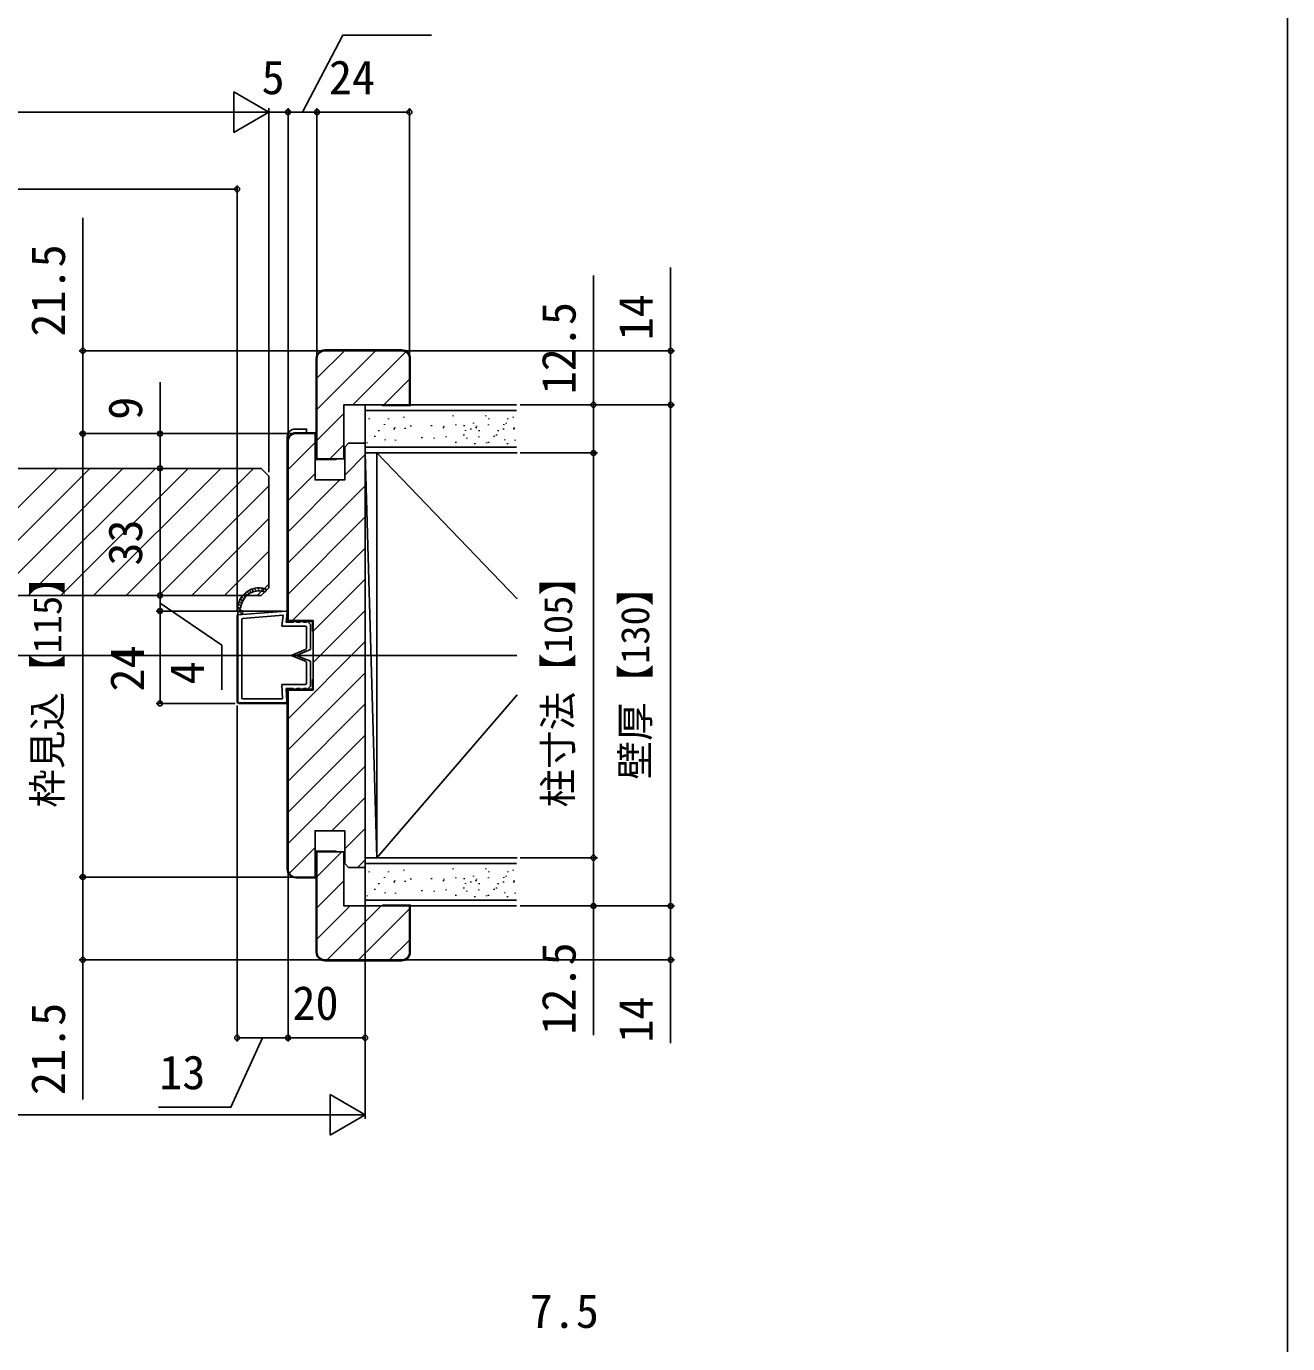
# Model space of a CAD drawing. Units: millimetres, scale not verified. Extents: x -525 to 525, y -783 to 780.
# Drawn here: x 198 to 525.1, y 89.4 to 431 of the extents above; entities that cross this region are included whole.
import ezdxf
from ezdxf.enums import TextEntityAlignment as Align

# ---------------------------------------------------------------- set-up
doc = ezdxf.new("R2010")
doc.units = ezdxf.units.MM
doc.header["$LTSCALE"] = 4
for name, color, linetype in [('0-4_YKK_12', 2, 'Continuous'), ('0-5_YKK_13', 4, 'Continuous'), ('0-7_YKK_D', 6, 'Continuous'), ('0-8_YKK_ZWAK', 7, 'Continuous'), ('0-9_YSS_K', 3, 'Continuous'), ('0-A_YSS_KE', 3, 'Continuous')]:
    doc.layers.add(name, color=color, linetype=linetype)
doc.styles.add('ＭＳ ゴシック', font='')
doc.styles.get('ＭＳ ゴシック').set_extended_font_data('MS Gothic')

msp = doc.modelspace()

# ---------------------------------------------------------------- linework, layer by layer
at = {"layer": '0-4_YKK_12'}
for p, q in [((258.884, 316.398), (133.884, 316.398)), ((173.031, 283.398), (206.031, 316.398)), ((181.516, 283.398), (214.516, 316.398)), ((190.001, 283.398), (223.001, 316.398)), ((198.486, 283.398), (231.486, 316.398)), ((206.972, 283.398), (239.972, 316.398)), ((215.457, 283.398), (248.457, 316.398)), ((223.942, 283.398), (256.942, 316.398)), ((260.884, 314.398), (258.884, 316.398)), ((260.884, 285.398), (260.884, 314.398)), ((232.428, 283.398), (260.884, 311.854)), ((240.913, 283.398), (260.884, 303.369)), ((249.398, 283.398), (260.884, 294.884)), ((257.883, 283.398), (260.884, 286.399)), ((260.884, 285.398), (258.884, 283.398)), ((258.884, 283.398), (133.884, 283.398)), ((252.684, 278.385), (252.684, 255.897)), ((325.209, 267.898), (-60.332, 267.898)), ((265.683, 255.927), (265.593, 258.424)), ((253.184, 255.397), (265.184, 255.397))]:
    msp.add_line(p, q, dxfattribs=at)
for centre, start, end in [((253.184, 255.897), 180, 270), ((265.184, 255.897), 270, 3.44813)]:
    msp.add_arc(centre, 0.5, start, end, dxfattribs=at)
at = {"layer": '0-5_YKK_13'}
for p, q in [((270.684, 325.598), (267.684, 325.598)), ((265.684, 323.398), (265.684, 324.598)), ((265.684, 276.998), (265.684, 323.398)), ((255.28, 283.469), (254.712, 284.036)), ((255.795, 283.852), (255.218, 284.429)), ((256.375, 284.169), (255.778, 284.767)), ((257.03, 284.412), (256.398, 285.045)), ((257.777, 284.563), (257.087, 285.253)), ((258.653, 284.586), (257.862, 285.376)), ((259.749, 284.388), (258.756, 285.38)), ((260.177, 284.857), (259.852, 285.183)), ((253.354, 280.006), (252.866, 280.494)), ((253.683, 280.575), (253.004, 281.254)), ((253.85, 281.306), (253.224, 281.932)), ((254.106, 281.949), (253.512, 282.542)), ((254.433, 282.519), (253.859, 283.094)), ((254.826, 283.025), (254.259, 283.591)), ((252.834, 279.897), (252.834, 278.397)), ((253.975, 278.488), (252.834, 279.629)), ((252.834, 278.397), (265.334, 279.397)), ((253.143, 278.421), (252.834, 278.731)), ((252.834, 255.897), (252.834, 278.397)), ((252.834, 255.897), (252.834, 277.932)), ((253.884, 256.897), (253.884, 277.159)), ((254.034, 279.103), (254.034, 278.493)), ((254.158, 277.458), (264.583, 278.277)), ((264.269, 275.447), (264.583, 278.277)), ((265.384, 276.497), (265.683, 279.025)), ((268.284, 276.497), (267.284, 276.897)), ((267.284, 276.897), (267.284, 276.497)), ((269.984, 276.497), (268.984, 276.897)), ((268.984, 276.897), (268.984, 276.497)), ((270.684, 276.897), (271.684, 275.897)), ((270.684, 276.897), (270.684, 276.497)), ((270.334, 275.447), (264.269, 275.447)), ((267.284, 276.497), (265.384, 276.497)), ((268.284, 276.497), (268.984, 276.497)), ((270.684, 276.497), (269.984, 276.497)), ((270.634, 269.71), (270.634, 275.147)), ((271.684, 269.397), (271.684, 275.897)), ((270.447, 269.432), (266.684, 267.897)), ((270.447, 266.361), (266.684, 267.897)), ((271.684, 269.397), (268.007, 267.897)), ((271.684, 266.397), (268.007, 267.897)), ((270.634, 260.647), (270.634, 266.083)), ((271.684, 259.897), (271.684, 266.397)), ((270.334, 260.347), (264.269, 260.347)), ((264.269, 260.347), (264.44, 256.597)), ((270.684, 258.897), (271.684, 259.897)), ((254.184, 256.597), (264.44, 256.597)), ((265.384, 259.297), (265.533, 255.918)), ((267.284, 259.297), (265.384, 259.297)), ((268.284, 259.297), (267.284, 258.897)), ((267.284, 258.897), (267.284, 259.297)), ((268.284, 259.297), (268.984, 259.297)), ((269.984, 259.297), (268.984, 258.897)), ((268.984, 258.897), (268.984, 259.297)), ((270.684, 259.297), (269.984, 259.297)), ((270.684, 258.897), (270.684, 259.297)), ((265.184, 255.547), (253.184, 255.547))]:
    msp.add_line(p, q, dxfattribs=at)
msp.add_lwpolyline([(270.684, 325.598), (270.684, 326.598), (267.684, 326.598)], dxfattribs=at)
for centre, radius, start, end in [((267.684, 324.598), 2, 90, 180), ((267.684, 324.598), 1, 90, 113.54302), ((258.334, 279.897), 5.5, 73.48217, 180), ((258.334, 279.897), 4.7, 73.48217, 173.85561), ((259.784, 284.786), 0.4, 253.48217, 0), ((259.784, 284.786), 0.4, 0, 73.48217), ((253.363, 280.432), 0.3, 296.88027, 353.85561), ((253.634, 279.897), 0.3, 116.88027, 262.81924), ((253.534, 279.103), 0.5, 0, 82.81924), ((254.184, 277.159), 0.3, 94.96974, 180), ((265.334, 279.047), 0.35, 356.55187, 90), ((270.334, 275.147), 0.3, 0, 90), ((270.334, 269.71), 0.3, 292.195, 0), ((270.334, 266.083), 0.3, 0, 67.805), ((270.334, 260.647), 0.3, 270, 0), ((254.184, 256.897), 0.3, 180, 270), ((253.184, 255.897), 0.35, 180, 270), ((265.184, 255.897), 0.35, 270, 3.44813)]:
    msp.add_arc(centre, radius, start, end, dxfattribs=at)
at = {"layer": '0-7_YKK_D'}
for p, q in [((260.884, 408.8), (251.791, 414.05)), ((251.791, 414.05), (251.791, 403.55)), ((250.384, 408.8), (14.384, 408.8)), ((260.884, 408.8), (242.697, 408.8)), ((260.884, 408.8), (251.791, 403.55)), ((260.884, 315.398), (260.884, 409.8)), ((260.884, 315.398), (260.884, 409.8)), ((260.884, 408.8), (265.884, 408.8)), ((265.884, 324.398), (265.884, 409.8)), ((265.884, 324.398), (265.884, 409.8)), ((273.384, 408.8), (265.884, 408.8)), ((273.384, 345.899), (273.384, 409.8)), ((273.384, 345.899), (273.384, 409.8)), ((273.384, 408.8), (297.384, 408.8)), ((297.384, 345.9), (297.384, 409.8)), ((252.684, 279.385), (252.684, 389.8)), ((252.684, 388.8), (69.684, 388.8)), ((274.384, 346.899), (211.684, 346.899)), ((296.384, 346.899), (366.1, 346.899)), ((326.1, 332.9), (366.1, 332.9)), ((326.1, 332.899), (366.1, 332.899)), ((326.1, 332.899), (346.1, 332.899)), ((365.1, 332.9), (365.1, 202.899)), ((266.884, 325.4), (211.684, 325.4)), ((266.884, 325.4), (211.684, 325.4)), ((212.684, 325.4), (212.684, 210.4)), ((266.684, 325.398), (231.684, 325.398)), ((326.1, 320.399), (346.1, 320.399)), ((326.1, 320.399), (346.1, 320.399)), ((345.1, 320.399), (345.1, 215.399)), ((257.109, 316.398), (231.684, 316.398)), ((256.384, 316.398), (231.684, 316.398)), ((232.684, 283.398), (232.684, 316.398)), ((249.745, 283.398), (231.684, 283.398)), ((250.745, 283.398), (231.684, 283.398)), ((232.684, 279.397), (232.684, 283.398)), ((264.334, 279.397), (231.684, 279.397)), ((264.334, 279.397), (231.684, 279.397)), ((232.684, 279.397), (232.684, 255.397)), ((252.184, 255.397), (231.684, 255.397)), ((252.684, 254.9), (252.684, 167.701)), ((326.1, 215.399), (346.1, 215.399)), ((326.1, 215.399), (346.1, 215.399)), ((285.884, 211.9), (285.884, 147.701)), ((285.884, 211.9), (285.884, 167.701)), ((266.884, 210.4), (211.684, 210.4)), ((266.884, 210.4), (211.684, 210.4)), ((212.684, 210.4), (212.684, 188.901)), ((265.885, 211.344), (265.885, 167.701)), ((265.885, 211.344), (265.885, 167.701)), ((326.1, 202.899), (366.1, 202.899)), ((326.1, 202.899), (366.1, 202.899)), ((326.1, 202.899), (346.1, 202.899)), ((274.384, 188.901), (211.684, 188.901)), ((212.684, 152.724), (212.684, 188.901)), ((296.384, 188.901), (366.1, 188.901)), ((265.885, 168.701), (252.684, 168.701)), ((285.884, 168.701), (265.885, 168.701)), ((285.884, 148.701), (276.791, 153.951)), ((276.791, 153.951), (276.791, 143.451)), ((-10.616, 148.701), (275.384, 148.701)), ((285.884, 148.701), (267.697, 148.701)), ((285.884, 148.701), (276.791, 143.451))]:
    msp.add_line(p, q, dxfattribs=at)
for points in [[(269.634, 408.8), (280.128, 428.8), (303.083, 428.8)], [(212.684, 325.4), (212.684, 346.899), (212.684, 381.403)], [(345.1, 320.399), (345.1, 332.899), (345.1, 366.449)], [(365.1, 332.899), (365.1, 346.899), (365.1, 368.517)], [(232.684, 316.398), (232.684, 325.398), (232.684, 338.766)], [(232.684, 281.397), (248.684, 270.512), (248.684, 258.944)], [(345.1, 215.399), (345.1, 202.899), (345.1, 169.349)], [(365.1, 202.899), (365.1, 188.901), (365.1, 167.283)], [(259.284, 168.701), (251.05, 150.701), (232.323, 150.701)]]:
    msp.add_lwpolyline(points, dxfattribs=at)
for centre in [(265.884, 408.8), (265.884, 408.8), (273.384, 408.8), (273.384, 408.8), (297.384, 408.8), (252.684, 388.8), (212.684, 346.899), (365.1, 346.899), (345.1, 332.899), (365.1, 332.9), (365.1, 332.899), (212.684, 325.4), (212.684, 325.4), (232.684, 325.398), (345.1, 320.399), (345.1, 320.399), (232.684, 316.398), (232.684, 316.398), (232.684, 283.398), (232.684, 283.398), (232.684, 279.397), (232.684, 279.397), (232.684, 255.397), (345.1, 215.399), (345.1, 215.399), (212.684, 210.4), (212.684, 210.4), (345.1, 202.899), (365.1, 202.899), (365.1, 202.899), (212.684, 188.901), (365.1, 188.901), (252.684, 168.701), (265.885, 168.701), (265.885, 168.701), (285.884, 168.701)]:
    msp.add_circle(centre, 0.637, dxfattribs=at)
at = {"layer": '0-8_YKK_ZWAK'}
msp.add_lwpolyline([(-524.9, -783.2), (525.1, -783.2), (525.1, 746.8)], dxfattribs=at)
at = {"layer": '0-9_YSS_K'}
for p, q in [((273.384, 339.784), (280.498, 346.899)), ((273.384, 331.702), (288.581, 346.899)), ((282.663, 332.899), (296.391, 346.627)), ((290.745, 332.899), (297.384, 339.538)), ((285.884, 332.899), (325.1, 332.899)), ((285.884, 320.399), (285.884, 332.899)), ((273.384, 323.62), (280.384, 330.62)), ((285.884, 331.399), (325.1, 331.399)), ((286.958, 329.355), (286.958, 329.155)), ((291.893, 329.355), (291.893, 329.155)), ((295.93, 329.804), (295.93, 329.604)), ((308.714, 330.14), (308.714, 329.94)), ((313.985, 328.234), (313.985, 328.034)), ((317.192, 330.14), (317.192, 329.94)), ((317.937, 329.355), (317.937, 329.155)), ((322.463, 328.234), (322.463, 328.034)), ((322.871, 329.355), (322.871, 329.155)), ((324.257, 329.804), (324.257, 329.604)), ((266.29, 324.608), (266.676, 324.994)), ((288.387, 324.806), (288.387, 324.606)), ((289.396, 326.264), (289.396, 326.064)), ((290.883, 327.897), (290.883, 327.697)), ((293.434, 326.713), (293.434, 326.513)), ((293.575, 327), (293.575, 326.8)), ((296.266, 326.888), (296.266, 326.688)), ((297.695, 327.498), (297.695, 327.298)), ((303.107, 327.561), (303.107, 327.361)), ((306.218, 327.049), (306.218, 326.849)), ((306.247, 327.449), (306.247, 327.249)), ((306.891, 324.694), (306.891, 324.494)), ((309.387, 327.785), (309.387, 327.585)), ((311.489, 325.143), (311.489, 324.943)), ((311.585, 327.561), (311.585, 327.361)), ((311.854, 326.327), (311.854, 326.127)), ((313.283, 326.713), (313.283, 326.513)), ((314.696, 327.049), (314.696, 326.849)), ((314.725, 327.449), (314.725, 327.249)), ((315.369, 324.694), (315.369, 324.494)), ((315.441, 326.264), (315.441, 326.064)), ((317.865, 327.785), (317.865, 327.585)), ((319.366, 324.806), (319.366, 324.606)), ((319.967, 325.143), (319.967, 324.943)), ((320.332, 326.327), (320.332, 326.127)), ((320.375, 326.264), (320.375, 326.064)), ((321.761, 326.713), (321.761, 326.513)), ((321.862, 327.897), (321.862, 327.697)), ((324.412, 326.713), (324.412, 326.513)), ((324.553, 327), (324.553, 326.8)), ((265.884, 316.12), (272.884, 323.12)), ((276.745, 318.899), (280.384, 322.538)), ((285.884, 321.899), (325.1, 321.899)), ((286.369, 323.124), (286.369, 322.924)), ((291.079, 323.909), (291.079, 323.709)), ((293.77, 323.797), (293.77, 323.597)), ((300.611, 324.47), (300.611, 324.27)), ((303.751, 324.358), (303.751, 324.158)), ((309.358, 323.236), (309.358, 323.036)), ((312.229, 324.358), (312.229, 324.158)), ((314.292, 322.9), (314.292, 322.7)), ((317.347, 323.124), (317.347, 322.924)), ((317.836, 323.236), (317.836, 323.036)), ((322.057, 323.909), (322.057, 323.709)), ((322.77, 322.9), (322.77, 322.7)), ((324.748, 323.797), (324.748, 323.597)), ((280.584, 314.655), (285.884, 319.955)), ((285.884, 320.399), (325.1, 320.399)), ((288.884, 320.399), (285.884, 320.399)), ((325.3, 320.399), (288.884, 320.398)), ((288.884, 320.399), (288.884, 215.399)), ((288.884, 320.398), (325.3, 282.589)), ((288.884, 215.398), (288.884, 320.398)), ((265.884, 308.038), (272.884, 315.038)), ((265.884, 299.955), (279.329, 313.4)), ((265.884, 291.873), (285.884, 311.873)), ((265.884, 283.791), (285.884, 303.791)), ((267.075, 276.9), (285.884, 295.709)), ((272.384, 274.126), (285.884, 287.626)), ((272.384, 266.044), (285.884, 279.544)), ((265.884, 251.462), (285.884, 271.462)), ((265.884, 243.38), (285.884, 263.38)), ((288.884, 215.398), (325.3, 257.654)), ((265.884, 235.297), (285.884, 255.297)), ((265.884, 227.215), (285.884, 247.215)), ((265.884, 219.133), (285.884, 239.133)), ((277.233, 222.4), (285.884, 231.051)), ((280.584, 217.669), (285.884, 222.969)), ((266.182, 211.349), (272.884, 218.051)), ((273.384, 210.469), (279.816, 216.901)), ((288.884, 215.399), (285.884, 215.399)), ((285.884, 215.398), (325.1, 215.398)), ((285.884, 215.398), (285.884, 202.898)), ((288.884, 215.398), (325.3, 215.398)), ((283.898, 212.9), (285.884, 214.886)), ((285.884, 213.898), (325.1, 213.898)), ((286.958, 211.854), (286.958, 211.654)), ((291.893, 211.854), (291.893, 211.654)), ((295.93, 212.302), (295.93, 212.102)), ((308.714, 212.639), (308.714, 212.439)), ((317.192, 212.639), (317.192, 212.439)), ((317.937, 211.854), (317.937, 211.654)), ((322.871, 211.854), (322.871, 211.654)), ((324.257, 212.302), (324.257, 212.102)), ((273.384, 202.386), (280.384, 209.386)), ((289.396, 208.763), (289.396, 208.563)), ((290.883, 210.396), (290.883, 210.196)), ((293.434, 209.212), (293.434, 209.012)), ((293.575, 209.499), (293.575, 209.299)), ((296.266, 209.387), (296.266, 209.187)), ((297.695, 209.997), (297.695, 209.797)), ((303.107, 210.059), (303.107, 209.859)), ((306.218, 209.548), (306.218, 209.348)), ((306.247, 209.947), (306.247, 209.747)), ((309.387, 210.284), (309.387, 210.084)), ((311.585, 210.059), (311.585, 209.859)), ((311.854, 208.826), (311.854, 208.626)), ((313.283, 209.212), (313.283, 209.012)), ((313.985, 210.732), (313.985, 210.532)), ((314.696, 209.548), (314.696, 209.348)), ((314.725, 209.947), (314.725, 209.747)), ((315.441, 208.763), (315.441, 208.563)), ((317.865, 210.284), (317.865, 210.084)), ((320.332, 208.826), (320.332, 208.626)), ((320.375, 208.763), (320.375, 208.563)), ((321.761, 209.212), (321.761, 209.012)), ((321.862, 210.396), (321.862, 210.196)), ((322.463, 210.732), (322.463, 210.532)), ((324.412, 209.212), (324.412, 209.012)), ((324.553, 209.499), (324.553, 209.299)), ((286.369, 205.623), (286.369, 205.423)), ((288.387, 207.305), (288.387, 207.105)), ((291.079, 206.408), (291.079, 206.208)), ((293.77, 206.296), (293.77, 206.096)), ((300.611, 206.969), (300.611, 206.769)), ((303.751, 206.857), (303.751, 206.657)), ((306.891, 207.193), (306.891, 206.993)), ((309.358, 205.735), (309.358, 205.535)), ((311.489, 207.642), (311.489, 207.442)), ((312.229, 206.857), (312.229, 206.657)), ((314.292, 205.399), (314.292, 205.199)), ((315.369, 207.193), (315.369, 206.993)), ((317.347, 205.623), (317.347, 205.423)), ((317.836, 205.735), (317.836, 205.535)), ((319.366, 207.305), (319.366, 207.105)), ((319.967, 207.642), (319.967, 207.442)), ((322.057, 206.408), (322.057, 206.208)), ((322.77, 205.399), (322.77, 205.199)), ((324.748, 206.296), (324.748, 206.096)), ((273.384, 194.304), (281.981, 202.901)), ((276.063, 188.901), (290.06, 202.898)), ((284.145, 188.901), (297.384, 202.14)), ((285.884, 204.398), (325.1, 204.398)), ((285.884, 202.898), (325.1, 202.898)), ((292.228, 188.901), (297.384, 194.057))]:
    msp.add_line(p, q, dxfattribs=at)
msp.add_lwpolyline([(288.884, 215.399), (285.884, 320.399), (285.884, 215.399)], dxfattribs=at)
at = {"layer": '0-A_YSS_KE'}
for p, q in [((295.384, 347.099), (275.384, 347.099)), ((275.384, 346.899), (295.384, 346.899)), ((275.384, 188.901), (295.384, 188.901)), ((295.384, 188.701), (275.384, 188.701))]:
    msp.add_line(p, q, dxfattribs=at)
for points in [[(273.184, 344.899), (273.184, 318.699), (278.384, 318.699), (278.384, 318.899)], [(280.384, 318.899), (273.384, 318.899), (273.384, 344.899)], [(297.384, 344.899), (297.384, 332.899), (280.384, 332.899), (280.384, 318.899)], [(290.384, 332.899), (290.384, 332.699), (297.584, 332.699), (297.584, 344.899)], [(267.884, 325.6), (273.084, 325.6), (273.084, 318.6), (272.884, 318.6)], [(267.884, 325.4), (272.884, 325.4), (272.884, 313.4), (280.584, 313.4), (280.584, 321.9), (281.584, 322.9), (285.884, 322.9)], [(272.384, 274.2), (272.184, 274.2), (272.184, 276.7), (265.684, 276.7), (265.684, 323.4)], [(265.884, 212.4), (265.884, 258.9), (272.384, 258.9), (272.384, 276.9), (265.884, 276.9), (265.884, 323.4)], [(285.884, 322.9), (285.884, 212.9), (281.584, 212.9), (280.584, 213.9), (280.584, 222.4), (272.884, 222.4), (272.884, 210.4), (267.884, 210.4)], [(272.384, 261.6), (272.184, 261.6), (272.184, 259.1), (265.684, 259.1), (265.684, 212.4)], [(267.884, 210.2), (273.084, 210.2), (273.084, 217.2), (272.884, 217.2)], [(273.184, 190.901), (273.184, 217.101), (278.384, 217.101), (278.384, 216.901)], [(280.384, 216.901), (273.384, 216.901), (273.384, 190.901)], [(297.384, 190.901), (297.384, 202.901), (280.384, 202.901), (280.384, 216.901)], [(290.384, 202.901), (290.384, 203.101), (297.584, 203.101), (297.584, 190.901)]]:
    msp.add_lwpolyline(points, dxfattribs=at)
for centre, radius, start, end in [((275.384, 344.899), 2.2, 90, 180), ((275.384, 344.899), 2, 90, 180), ((295.384, 344.899), 2.2, 0, 90), ((295.384, 344.899), 2, 0, 90), ((267.884, 323.4), 2.2, 90.00001, 179.99999), ((267.884, 323.4), 2, 90.00001, 179.99999), ((267.884, 212.4), 2.2, 180.00001, 269.99999), ((267.884, 212.4), 2, 180.00001, 269.99999), ((275.384, 190.901), 2.2, 180, 270), ((275.384, 190.901), 2, 180, 270), ((295.384, 190.901), 2, 270, 0), ((295.384, 190.901), 2.2, 270, 0)]:
    msp.add_arc(centre, radius, start, end, dxfattribs=at)

# ---------------------------------------------------------------- texts
at = {"layer": '0-7_YKK_D', "style": 'ＭＳ ゴシック'}
for s, p in [('5', (259.02, 410.8)), ('24', (276.486, 410.8)), ('20', (267.021, 170.701)), ('13', (232.482, 152.701)), ('7.5', (328.543, 90.8))]:
    msp.add_text(s, height=8.798, dxfattribs=at).set_placement(p, align=Align.BOTTOM_LEFT)
for s, height, p in [('21.5', 8.798, (210.684, 350.563)), ('12.5', 8.798, (343.1, 335.608)), ('14', 8.798, (363.1, 349.608)), ('9', 8.798, (230.684, 328.994)), ('33', 8.798, (230.684, 291.171)), ('枠見込【115】', 7.331, (209.32, 228.383)), ('柱寸法【105】', 7.331, (341.736, 228.439)), ('壁厚【130】', 7.331, (361.736, 235.684)), ('24', 8.798, (231.184, 258.499)), ('4', 8.798, (246.684, 260.331)), ('12.5', 8.798, (343.1, 169.508)), ('14', 8.798, (363.1, 167.442)), ('21.5', 8.798, (210.684, 153.837))]:
    msp.add_text(s, height=height, rotation=90, dxfattribs=at).set_placement(p, align=Align.BOTTOM_LEFT)

doc.saveas('drawing.dxf')
